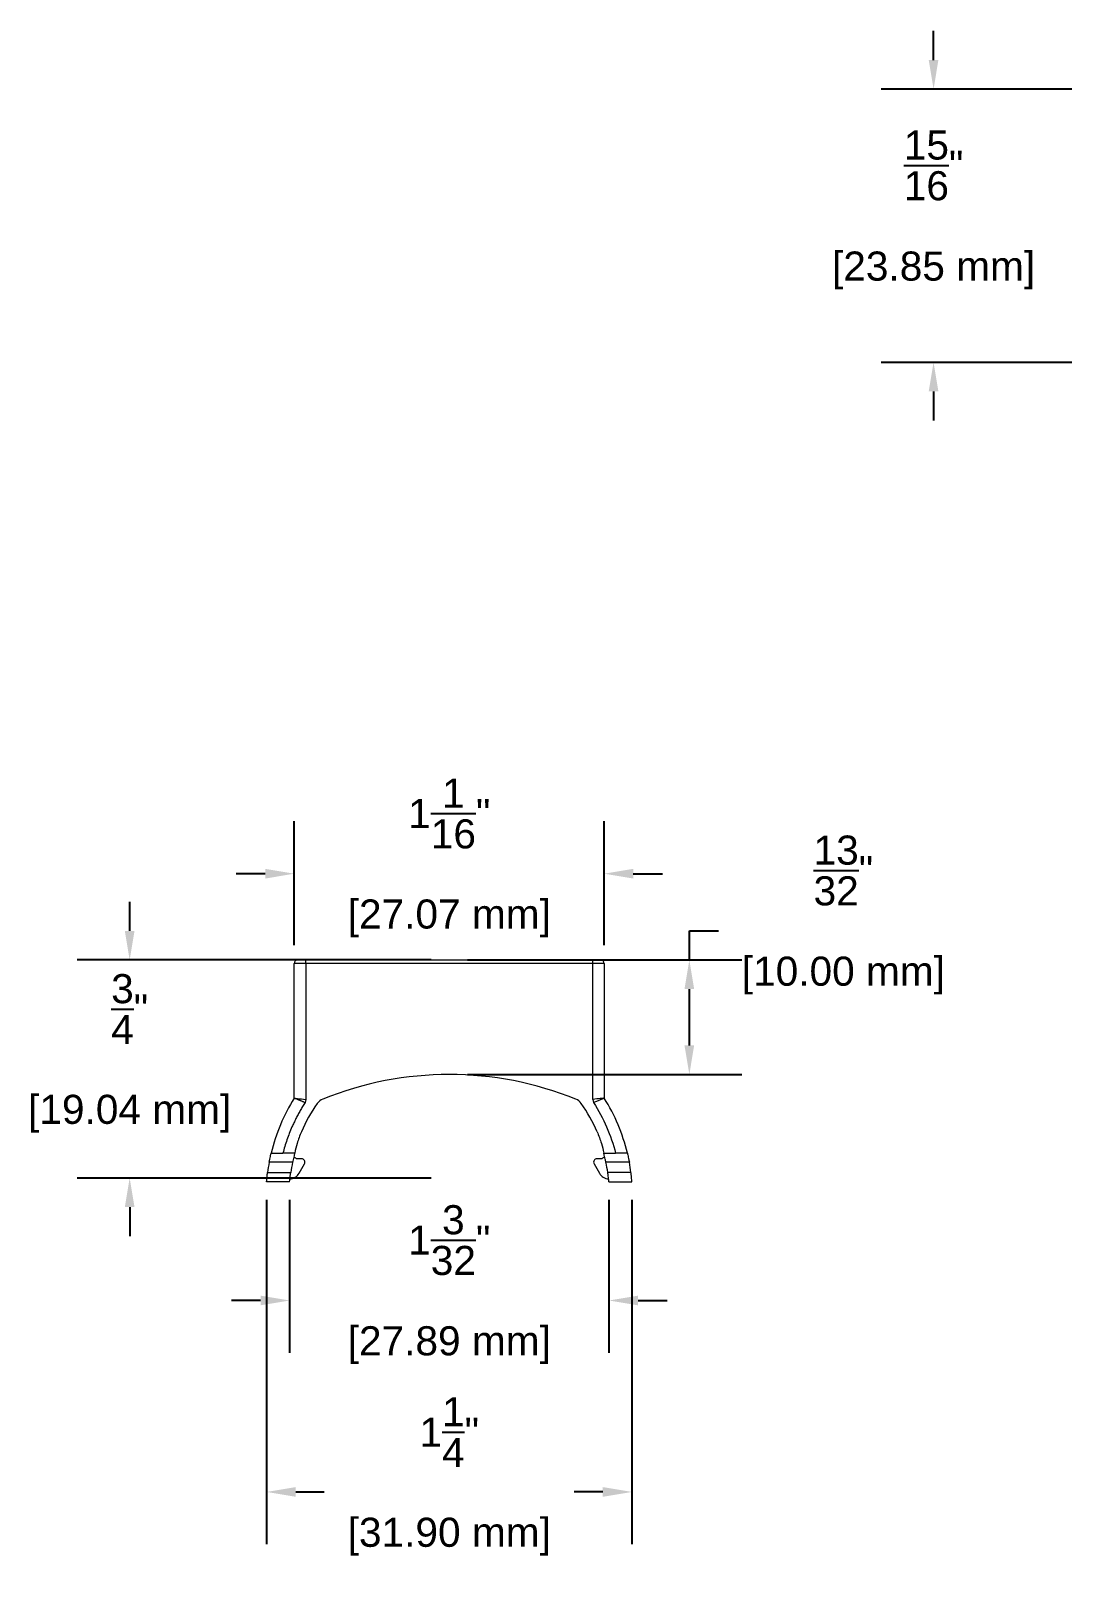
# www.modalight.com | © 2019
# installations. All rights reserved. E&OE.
# Model space of a CAD drawing. Header units: inches. Extents: x 1.2 to 19.3, y 1.6 to 9.9.
# Drawn here: x 1.17 to 4.71, y 4.03 to 9.36 of the extents above; entities that cross this region are included whole.
import ezdxf

# ---------------------------------------------------------------- set-up
doc = ezdxf.new("R2010")
doc.units = ezdxf.units.IN
doc.header["$MEASUREMENT"] = 0
doc.layers.get('Defpoints').update_dxf_attribs({"color": 1})
doc.layers.add('Honeycomb', color=7, linetype='Continuous')
doc.styles.get("Standard").update_dxf_attribs({"font": 'Arial.ttf'})
doc.dimstyles.new('.1 DIM', dxfattribs={"dimscale": 0, "dimtxt": 0.1, "dimasz": 0.1, "dimexe": 0.18, "dimexo": 0.0625, "dimgap": 0.09, "dimtad": 0, "dimtih": 1, "dimtoh": 1, "dimdec": 5, "dimzin": 0, "dimdsep": 46, "dimlunit": 4, "dimtxsty": 'Standard', "dimcen": 0.09, "dimadec": 0, "dimazin": 0, "dimtfac": 1, "dimtdec": 5, "dimtofl": 0, "dimtmove": 0, "dimatfit": 3, "dimfxl": 1, "dimtolj": 1, "dimtzin": 0, "dimarcsym": 0})

# ---------------------------------------------------------------- blocks, each defined once
blk = doc.blocks.new('*D119')
at = {"layer": 'Defpoints', "color": 0, "lineweight": -2, "transparency": 16777216}
for p, q in [((1.5086, 6.2627), (1.5086, 6.3627)), ((2.5451, 6.1627), (1.3286, 6.1627)), ((2.5451, 5.413), (1.3286, 5.413)), ((1.5086, 5.313), (1.5086, 5.213))]:
    blk.add_line(p, q, dxfattribs=at)
at = {"layer": 'Defpoints', "color": 0, "transparency": 16777216}
for p in [(2.6076, 6.1627), (1.5086, 5.413), (2.6076, 5.413)]:
    blk.add_point(p, dxfattribs=at)
for points in [[(1.4919, 6.2627), (1.5253, 6.2627), (1.5086, 6.1627)], [(1.4919, 5.313), (1.5253, 5.313), (1.5086, 5.413)]]:
    blk.add_solid(points, dxfattribs=at)
at = {"layer": 'Defpoints', "color": 0, "transparency": 16777216, "char_height": 0.1, "attachment_point": 5}
for s, insert in [('\\A1;{\\H1x;\\S3/4;}"', (1.5086, 5.9941)), ('\\A1;[19.04 mm]', (1.5086, 5.6342))]:
    blk.add_mtext(s, dxfattribs=dict(at, insert=insert))
blk = doc.blocks.new('*D120')
at = {"layer": 'Defpoints', "color": 0, "lineweight": -2, "transparency": 16777216}
for p, q in [((3.4331, 6.1627), (3.4331, 6.2627)), ((3.4331, 6.2627), (3.5331, 6.2627)), ((2.6701, 6.1627), (3.6131, 6.1627)), ((3.4331, 5.869), (3.4331, 6.0627)), ((2.6701, 5.769), (3.6131, 5.769))]:
    blk.add_line(p, q, dxfattribs=at)
at = {"layer": 'Defpoints', "color": 0, "transparency": 16777216}
for p in [(2.6076, 6.1627), (3.4331, 6.1627), (2.6076, 5.769)]:
    blk.add_point(p, dxfattribs=at)
for points in [[(3.4164, 6.0627), (3.4497, 6.0627), (3.4331, 6.1627)], [(3.4164, 5.869), (3.4497, 5.869), (3.4331, 5.769)]]:
    blk.add_solid(points, dxfattribs=at)
at = {"layer": 'Defpoints', "color": 0, "transparency": 16777216, "char_height": 0.1, "attachment_point": 5}
for s, insert in [('\\A1;{\\H1x;\\S13/32;}"', (3.9628, 6.4704)), ('\\A1;[10.00 mm]', (3.9628, 6.1091))]:
    blk.add_mtext(s, dxfattribs=dict(at, insert=insert))
blk = doc.blocks.new('*D121')
at = {"layer": 'Defpoints', "color": 0, "lineweight": -2, "transparency": 16777216}
for p, q in [((2.0585, 5.3379), (2.0585, 4.8121)), ((3.1566, 5.3379), (3.1566, 4.8121)), ((1.9585, 4.9921), (1.8585, 4.9921)), ((3.2566, 4.9921), (3.3566, 4.9921))]:
    blk.add_line(p, q, dxfattribs=at)
at = {"layer": 'Defpoints', "color": 0, "transparency": 16777216}
for p in [(2.0585, 5.4004), (3.1566, 5.4004), (2.0585, 4.9921)]:
    blk.add_point(p, dxfattribs=at)
for points in [[(1.9585, 5.0088), (1.9585, 4.9755), (2.0585, 4.9921)], [(3.2566, 5.0088), (3.2566, 4.9755), (3.1566, 4.9921)]]:
    blk.add_solid(points, dxfattribs=at)
at = {"layer": 'Defpoints', "color": 0, "transparency": 16777216, "char_height": 0.1, "attachment_point": 5}
for s, insert in [('\\A1;1{\\H1x;\\S3/32;}"', (2.6076, 5.1998)), ('\\A1;[27.89 mm]', (2.6076, 4.8385))]:
    blk.add_mtext(s, dxfattribs=dict(at, insert=insert))
blk = doc.blocks.new('*D122')
at = {"layer": 'Defpoints', "color": 0, "lineweight": -2, "transparency": 16777216}
for p, q in [((1.9795, 5.3379), (1.9795, 4.154)), ((3.2356, 5.3379), (3.2356, 4.154)), ((2.0795, 4.334), (2.1779, 4.334)), ((3.1356, 4.334), (3.0373, 4.334))]:
    blk.add_line(p, q, dxfattribs=at)
at = {"layer": 'Defpoints', "color": 0, "transparency": 16777216}
for p in [(1.9795, 5.4004), (3.2356, 5.4004), (1.9795, 4.334)]:
    blk.add_point(p, dxfattribs=at)
for points in [[(2.0795, 4.3506), (2.0795, 4.3173), (1.9795, 4.334)], [(3.1356, 4.3506), (3.1356, 4.3173), (3.2356, 4.334)]]:
    blk.add_solid(points, dxfattribs=at)
at = {"layer": 'Defpoints', "color": 0, "transparency": 16777216, "char_height": 0.1, "attachment_point": 5}
for s, insert in [('\\A1;1{\\H1x;\\S1/4;}"', (2.6076, 4.5396)), ('\\A1;[31.90 mm]', (2.6076, 4.1803))]:
    blk.add_mtext(s, dxfattribs=dict(at, insert=insert))
blk = doc.blocks.new('*D127')
at = {"layer": 'Defpoints', "color": 0, "lineweight": -2, "transparency": 16777216}
for p, q in [((4.2729, 9.2562), (4.2729, 9.3562)), ((4.8138, 9.1562), (4.0929, 9.1562)), ((4.8138, 8.2171), (4.0929, 8.2171)), ((4.2729, 8.1171), (4.2729, 8.0171))]:
    blk.add_line(p, q, dxfattribs=at)
at = {"layer": 'Defpoints', "color": 0, "transparency": 16777216}
for p in [(4.8763, 9.1562), (4.2729, 8.2171), (4.8763, 8.2171)]:
    blk.add_point(p, dxfattribs=at)
for points in [[(4.2562, 9.2562), (4.2895, 9.2562), (4.2729, 9.1562)], [(4.2562, 8.1171), (4.2895, 8.1171), (4.2729, 8.2171)]]:
    blk.add_solid(points, dxfattribs=at)
at = {"layer": 'Defpoints', "color": 0, "transparency": 16777216, "char_height": 0.1, "attachment_point": 5}
for s, insert in [('\\A1;{\\H1x;\\S15/16;}"', (4.2729, 8.8943)), ('\\A1;[23.85 mm]', (4.2729, 8.533))]:
    blk.add_mtext(s, dxfattribs=dict(at, insert=insert))
blk = doc.blocks.new('*D130')
at = {"layer": 'Defpoints', "color": 0, "lineweight": -2, "transparency": 16777216}
for p, q in [((2.0747, 6.2134), (2.0747, 6.6393)), ((3.1404, 6.2134), (3.1404, 6.6393)), ((1.9747, 6.4593), (1.8747, 6.4593)), ((3.2404, 6.4593), (3.3404, 6.4593))]:
    blk.add_line(p, q, dxfattribs=at)
at = {"layer": 'Defpoints', "color": 0, "transparency": 16777216}
for p in [(2.0747, 6.4593), (2.0747, 6.1509), (3.1404, 6.1509)]:
    blk.add_point(p, dxfattribs=at)
for points in [[(1.9747, 6.4759), (1.9747, 6.4426), (2.0747, 6.4593)], [(3.2404, 6.4759), (3.2404, 6.4426), (3.1404, 6.4593)]]:
    blk.add_solid(points, dxfattribs=at)
at = {"layer": 'Defpoints', "color": 0, "transparency": 16777216, "char_height": 0.1, "attachment_point": 5}
for s, insert in [('\\A1;1{\\H1x;\\S1/16;}"', (2.6076, 6.6662)), ('\\A1;[27.07 mm]', (2.6076, 6.3056))]:
    blk.add_mtext(s, dxfattribs=dict(at, insert=insert))

msp = doc.modelspace()

# ---------------------------------------------------------------- linework, layer by layer
at = {"layer": 'Honeycomb', "linetype": 'Continuous', "lineweight": 15}
for p, q in [((2.074683, 5.687646), (2.074683, 6.150934)), ((2.114052, 6.150934), (2.074683, 6.150934)), ((2.086493, 6.162747), (2.114052, 6.162747)), ((2.114052, 6.150934), (2.114052, 6.162747)), ((2.114052, 6.162747), (3.10106, 6.162747)), ((2.114052, 6.150934), (2.114052, 5.683338)), ((3.10106, 6.150934), (2.114052, 6.150934)), ((3.10106, 6.150934), (3.10106, 6.162747)), ((3.10106, 6.162747), (3.128619, 6.162747)), ((3.10106, 5.683338), (3.10106, 6.150934)), ((3.14043, 6.150934), (3.10106, 6.150934)), ((3.14043, 6.150934), (3.14043, 5.687646)), ((2.114052, 5.683338), (2.111612, 5.672332)), ((3.10106, 5.683338), (3.103498, 5.672332)), ((2.076379, 5.498873), (2.035632, 5.498873)), ((3.138731, 5.498873), (3.17948, 5.498873)), ((1.982762, 5.431943), (2.062243, 5.431943)), ((2.068645, 5.467377), (1.988343, 5.467377)), ((2.099522, 5.479556), (2.082382, 5.479556)), ((2.091191, 5.429694), (2.109751, 5.461839)), ((3.105359, 5.461839), (3.123919, 5.429694)), ((3.13273, 5.479556), (3.115588, 5.479556)), ((3.226767, 5.467377), (3.146465, 5.467377)), ((3.232348, 5.431943), (3.152867, 5.431943)), ((2.058533, 5.400446), (1.979522, 5.400446)), ((3.156579, 5.400446), (3.235588, 5.400446))]:
    msp.add_line(p, q, dxfattribs=at)
at = {"layer": 'Honeycomb', "linetype": 'Continuous', "lineweight": 15, "flags": 128}
for points in [[(2.074683, 5.687646), (2.075438, 5.687567), (2.077679, 5.687323), (2.081317, 5.686924), (2.086212, 5.686384), (2.092179, 5.685732), (2.098984, 5.684985), (2.106372, 5.684178), (2.114052, 5.683338)], [(3.14043, 5.687646), (3.139831, 5.687585), (3.138055, 5.687388), (3.135154, 5.687069), (3.131219, 5.686642), (3.126366, 5.686107), (3.120744, 5.685492), (3.114525, 5.684812), (3.107896, 5.684084), (3.10106, 5.683338)]]:
    msp.add_lwpolyline(points, dxfattribs=at)
at = {"layer": 'Honeycomb', "linetype": 'Continuous', "lineweight": 15}
for centre, radius, start, end in [((2.086492, 6.150935), 0.011811, 90, 180), ((3.128618, 6.150935), 0.011811, 0, 90), ((2.607555, 4.61022), 1.158825, 67.958796, 112.041204), ((2.607555, 5.351723), 0.629921, 147.772524, 166.490846), ((2.607555, 5.349755), 0.555118, 144.877877, 156.366731), ((2.188931, 5.64421), 0.043307, 112.041204, 144.877877), ((3.02618, 5.64421), 0.043307, 35.122123, 67.958796), ((2.607555, 5.349755), 0.555118, 23.633269, 35.122123), ((2.607555, 5.351723), 0.629921, 13.509154, 32.227476), ((2.057096, 5.449379), 0.03937, 50.040129, 66.418858), ((3.158015, 5.449379), 0.03937, 113.581142, 129.959871), ((2.607555, 5.351723), 0.629921, 169.420438, 172.683473), ((2.607555, 5.351723), 0.551181, 167.887645, 171.631236), ((2.099522, 5.467745), 0.011811, 330, 90), ((3.115589, 5.467745), 0.011811, 90, 210), ((2.607555, 5.351723), 0.551181, 8.368764, 12.112355), ((2.607555, 5.351723), 0.629921, 7.316527, 10.579562), ((2.057096, 5.449379), 0.03937, 273.460985, 330), ((3.158015, 5.449379), 0.03937, 210, 266.539015)]:
    msp.add_arc(centre, radius, start, end, dxfattribs=at)
for points, knots in [([(2.111612, 5.672333), (2.108775, 5.66787), (2.103105, 5.658949), (2.095063, 5.645291), (2.087369, 5.631447), (2.080057, 5.617395), (2.073118, 5.603142), (2.065468, 5.586294), (2.05737, 5.566763), (2.049177, 5.54445), (2.041824, 5.521838), (2.037696, 5.506533), (2.035631, 5.498873)], [0, 0, 0, 0, 0.08341932, 0.16672471, 0.24997624, 0.33323407, 0.41655837, 0.50000915, 0.62508719, 0.74997625, 0.87487948, 1, 1, 1, 1]), ([(2.111612, 5.672333), (2.110324, 5.672872), (2.107804, 5.673927), (2.104148, 5.67546), (2.100725, 5.676893), (2.097554, 5.678215), (2.094646, 5.679422), (2.092004, 5.680512), (2.089627, 5.68149), (2.087509, 5.682359), (2.084388, 5.683645), (2.080674, 5.685185), (2.077232, 5.686606), (2.075079, 5.687489), (2.074813, 5.687596), (2.074681, 5.687649)], [0, 0, 0, 0, 0.06723827, 0.13155928, 0.192961, 0.25144179, 0.30700054, 0.35963674, 0.4093506, 0.4561432, 0.50001656, 0.62923759, 0.75556671, 0.87911279, 1, 1, 1, 1]), ([(3.140429, 5.687649), (3.140397, 5.687635), (3.140334, 5.687608), (3.139814, 5.687391), (3.138973, 5.687042), (3.137775, 5.686548), (3.136227, 5.685911), (3.13433, 5.685132), (3.132092, 5.684211), (3.129391, 5.683099), (3.12604, 5.681701), (3.121794, 5.679926), (3.116571, 5.677755), (3.110364, 5.675191), (3.105861, 5.673316), (3.103499, 5.672333)], [0, 0, 0, 0, 0.05964259, 0.12008727, 0.18135061, 0.24344854, 0.30639634, 0.37020867, 0.43489961, 0.50048268, 0.57720712, 0.66551611, 0.76541712, 0.87691227, 1, 1, 1, 1]), ([(2.098996, 5.57229), (2.09367, 5.558965), (2.084129, 5.535095), (2.078754, 5.509972), (2.076379, 5.498873)], [0, 0, 0, 0, 0.55825037, 1, 1, 1, 1]), ([(3.116116, 5.57229), (3.121443, 5.558965), (3.130984, 5.535095), (3.136357, 5.509972), (3.138731, 5.498873)], [0, 0, 0, 0, 0.55825434, 1, 1, 1, 1]), ([(1.988343, 5.467377), (1.989035, 5.47098), (1.99042, 5.478185), (1.992478, 5.487736), (1.994101, 5.494863), (1.994951, 5.498409), (1.995033, 5.498748), (1.995064, 5.498873)], [0, 0, 0, 0, 0.22008333, 0.4400789, 0.65931945, 0.87416237, 1, 1, 1, 1]), ([(1.995064, 5.498873), (1.995493, 5.498873), (1.996353, 5.498873), (2.003036, 5.498873), (2.012923, 5.498873), (2.024384, 5.498873), (2.032251, 5.498873), (2.035632, 5.498873)], [0, 0, 0, 0, 0.20698829, 0.41390383, 0.62323155, 0.83808258, 1, 1, 1, 1]), ([(2.076379, 5.498873), (2.076287, 5.498541), (2.076103, 5.497876), (2.074703, 5.492728), (2.072724, 5.485075), (2.070572, 5.476161), (2.069221, 5.470003), (2.068645, 5.467377)], [0, 0, 0, 0, 0.20628089, 0.41238255, 0.62222775, 0.83890665, 1, 1, 1, 1]), ([(3.146465, 5.467377), (3.145666, 5.471), (3.144067, 5.478245), (3.141688, 5.487834), (3.139814, 5.494954), (3.138851, 5.49843), (3.138763, 5.498756), (3.138731, 5.498873)], [0, 0, 0, 0, 0.22179163, 0.44354427, 0.66416466, 0.87901564, 1, 1, 1, 1]), ([(3.220049, 5.498873), (3.219619, 5.498873), (3.21876, 5.498873), (3.212074, 5.498873), (3.202187, 5.498873), (3.190727, 5.498873), (3.18286, 5.498873), (3.17948, 5.498873)], [0, 0, 0, 0, 0.20699223, 0.41392991, 0.62326162, 0.83811675, 1, 1, 1, 1]), ([(3.220049, 5.498873), (3.220129, 5.498539), (3.220291, 5.497869), (3.221522, 5.492648), (3.223255, 5.48492), (3.225122, 5.476016), (3.226281, 5.46993), (3.226767, 5.467377)], [0, 0, 0, 0, 0.20826706, 0.41641749, 0.62739456, 0.8436896, 1, 1, 1, 1]), ([(1.979522, 5.400446), (1.979548, 5.400794), (1.979599, 5.40149), (1.980043, 5.406886), (1.980783, 5.41483), (1.981733, 5.423689), (1.982466, 5.429569), (1.982762, 5.431943)], [0, 0, 0, 0, 0.21352524, 0.42701713, 0.64065723, 0.85493912, 1, 1, 1, 1]), ([(2.058533, 5.400446), (2.058563, 5.400793), (2.058624, 5.401486), (2.059126, 5.406874), (2.059973, 5.414805), (2.061058, 5.423665), (2.061901, 5.429553), (2.062243, 5.431943)], [0, 0, 0, 0, 0.21315728, 0.42626984, 0.6396337, 0.85376155, 1, 1, 1, 1]), ([(3.156579, 5.400446), (3.156549, 5.400793), (3.156489, 5.401486), (3.155983, 5.406874), (3.155137, 5.414805), (3.154052, 5.423665), (3.153209, 5.429553), (3.152867, 5.431943)], [0, 0, 0, 0, 0.21315681, 0.42627111, 0.6396345, 0.85376187, 1, 1, 1, 1]), ([(3.235588, 5.400446), (3.235562, 5.400794), (3.235511, 5.40149), (3.235067, 5.406886), (3.234327, 5.41483), (3.233377, 5.423689), (3.232644, 5.429569), (3.232348, 5.431943)], [0, 0, 0, 0, 0.21352524, 0.42701713, 0.64065723, 0.85493912, 1, 1, 1, 1])]:
    msp.add_open_spline(points, degree=3, knots=knots, dxfattribs=at)
msp.add_open_spline([(3.103499, 5.672333), (3.137991, 5.618978), (3.163649, 5.560403), (3.17948, 5.498873)], degree=3, dxfattribs=at)

# ---------------------------------------------------------------- dimensions: what is measured, and where the dimension line sits
at = {"layer": 'Defpoints'}
for base, p1, p2, picture, middle in [((4.272856, 8.217134), (4.87634, 9.156238), (4.87634, 8.217134), '*D127', (4.272856, 8.686686)), ((1.508605, 5.413029), (2.607556, 6.162747), (2.607556, 5.413029), '*D119', (1.508605, 5.787888))]:
    dim = msp.add_linear_dim(base=base, p1=p1, p2=p2, angle=90, dimstyle='.1 DIM', override={"dimscale": 1, "dimpost": '\\X'}, dxfattribs=at)
    dim.commit()
    dim.dimension.update_dxf_attribs({"geometry": picture, "text_midpoint": middle})
for base, p1, p2, picture, middle in [((2.074683, 6.459252), (3.14043, 6.150934), (2.074683, 6.150934), '*D130', (2.607556, 6.459252)), ((2.058533, 4.992144), (3.156579, 5.400446), (2.058533, 5.400446), '*D121', (2.607556, 4.992144)), ((1.979522, 4.333975), (3.235588, 5.400446), (1.979522, 5.400446), '*D122', (2.607555, 4.333975))]:
    dim = msp.add_linear_dim(base=base, p1=p1, p2=p2, dimstyle='.1 DIM', override={"dimscale": 1, "dimpost": '\\X'}, dxfattribs=at)
    dim.commit()
    dim.dimension.update_dxf_attribs({"geometry": picture, "text_midpoint": middle})
dim = msp.add_aligned_dim(p1=(2.607557, 5.769046), p2=(2.607556, 6.162747), distance=-0.825502, dimstyle='.1 DIM', override={"dimscale": 1, "dimpost": '\\X'}, dxfattribs=at)
dim.commit()
dim.dimension.update_dxf_attribs({"geometry": '*D120', "text_midpoint": (3.962758, 6.262747)})

doc.saveas('drawing.dxf')
